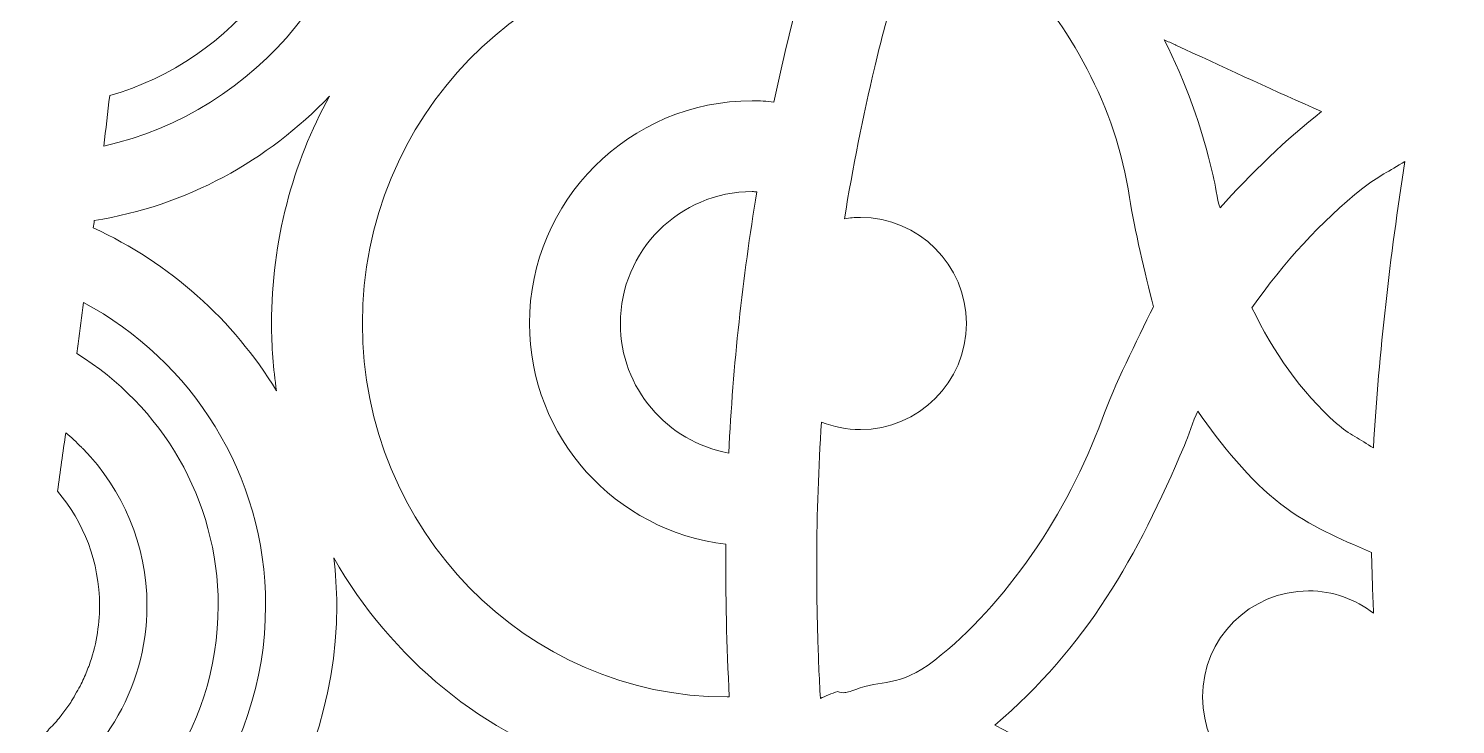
# Model space of a CAD drawing. Header units: millimetres. Extents: x -416 to 1516, y -417 to 43.
# Drawn here: x 423.91 to 455.33, y -94.75 to -79.43 of the extents above; entities that cross this region are included whole.
import ezdxf

# ---------------------------------------------------------------- set-up
doc = ezdxf.new("R2010")
doc.units = ezdxf.units.MM
doc.header["$MEASUREMENT"] = 0
doc.layers.add('Layer 3', color=7, linetype='Continuous')

msp = doc.modelspace()

# ---------------------------------------------------------------- linework, layer by layer
at = {"layer": 'Layer 3', "lineweight": 0}
for points, knots in [([(428.7256828084002, -63.89210045102038), (428.841696398866, -63.97689286365109), (428.9583990084288, -64.06028570624092), (429.0757906370887, -64.14204212847525), (429.0758767644758, -64.1421067240156), (429.0760059555565, -64.14217131955594), (429.0760920829437, -64.1422359150963), (429.1143757065235, -64.16872008663915), (429.1530038396519, -64.19432145246391), (429.1914166543124, -64.22048264630503), (429.1915027816995, -64.22054724184538), (429.1915889090866, -64.22059030553895), (429.1916750364738, -64.2206549010793), (431.0136568475418, -65.4702125654262), (432.9921751847207, -66.36619577375255), (435.0804628767985, -67.04823855244489), (435.0943724498202, -67.05278177211605), (435.1082389591483, -67.05754031025505), (435.1221915958636, -67.06208352992623), (435.3553384328279, -67.13785409875494), (435.5899494353733, -67.21073940011476), (435.8257231576451, -67.2814715167963), (435.8686576601301, -67.2943690930192), (435.9115490989215, -67.30746045586315), (435.9545266650999, -67.32020730915858), (436.171137043735, -67.38426455333743), (436.3888670784028, -67.44629780391871), (436.6075875780226, -67.50647931567667), (436.6728721374681, -67.52447993958711), (436.7382858879943, -67.54235137241685), (436.803742702214, -67.56002901862553), (437.0065726989081, -67.6146768457603), (437.2100917146992, -67.66814042132202), (437.4146011954424, -67.71981685360078), (437.4991352259117, -67.74121950930288), (437.5840568296231, -67.76214846437578), (437.6688923059474, -67.78307741944867), (437.8587170671847, -67.82982305881416), (438.0489724653576, -67.87605193385686), (438.2401752647889, -67.92053672931014), (438.344561657992, -67.94486771617471), (438.449550942905, -67.96840202470833), (438.5543679730437, -67.99210858801621), (438.7298955880172, -68.03177024979014), (438.9054662666842, -68.07143191156408), (439.0820704739969, -68.10943562113575), (439.2100557712739, -68.13701791686452), (439.3388162150351, -68.16345902471382), (439.4673182766349, -68.19024464211164), (439.623553356891, -68.22275773075368), (439.7794869912921, -68.25572298817816), (439.9364541543388, -68.28715948448107), (440.1035412853735, -68.32066303807512), (440.2716619450536, -68.35278855347508), (440.4396103499595, -68.38517245103642), (440.5610930295082, -68.40857756848935), (440.682058944734, -68.43271476873288), (440.8039291975247, -68.45558159001622), (441.0968484411581, -68.5105954585463), (441.390801213437, -68.56429588442263), (441.6858736417487, -68.61666133579844), (441.6872516799428, -68.61689818611305), (441.6885435907498, -68.6170704408873), (441.6899216289439, -68.61730729120193), (442.9171938318705, -68.83505885771649), (444.1110916722839, -69.0063016351802), (445.288151608513, -69.14638783034917), (445.3983946640411, -69.15995289382234), (445.5094989934403, -69.1747668044089), (445.619182220952, -69.18736293477686), (445.6560878063377, -69.19158317674629), (445.69234743632, -69.19453303975553), (445.7292099580122, -69.19868868618461), (446.1718616641732, -69.24849184779326), (446.6121879308817, -69.29338574833542), (447.0510069683154, -69.33474842600519), (447.0801180251657, -69.33748297054662), (447.1095305278711, -69.34105725711257), (447.1385985210279, -69.3437702698072), (447.274206092066, -69.35649559125584), (447.4094691535556, -69.36773521527647), (447.544861406126, -69.3794700717731), (447.9096970180139, -69.41157405532627), (448.273929738192, -69.44154638604795), (448.6375165029665, -69.46884876776855), (448.6577133752488, -69.47037752889013), (448.6780394386117, -69.47216467217311), (448.6982793745876, -69.4736719014479), (448.6997435401688, -69.4737795606818), (448.7012077057501, -69.47386568806894), (448.7027149350249, -69.47397334730286), (449.0842592600163, -69.50237385320939), (449.4655452028463, -69.5290518113733), (449.8467880819828, -69.55303828868934), (449.9926017483959, -69.56231851465273), (450.1389321791319, -69.57082359413194), (450.2849181003194, -69.57954399207898), (450.2879756225626, -69.57971624685324), (450.2910762084993, -69.57988850162751), (450.2941337307425, -69.58006075640176), (450.4410670531884, -69.58884574988916), (450.588517139957, -69.59625270518245), (450.7356227171773, -69.60449940250027), (450.9058104341486, -69.6139734150847), (451.0758258963456, -69.62400725568548), (451.2460997407041, -69.63274918547931), (451.4971610741917, -69.6457974846297), (451.7490836815506, -69.65891037932043), (452.0009201615223, -69.6707098313574), (452.0133225052693, -69.67129119122055), (452.0255525942419, -69.67202327401115), (452.0379549379888, -69.67258310202752), (452.0560416892864, -69.67342284405204), (452.0742145679711, -69.67426258607657), (452.0923443829622, -69.6751023281011), (452.0931625931399, -69.67514539179467), (452.0939377396241, -69.67518845548823), (452.0947990134954, -69.67523151918179), (452.1259340639434, -69.67669568476303), (452.1570691143913, -69.67813831849747), (452.1882472285328, -69.67955942038515), (452.1891946297912, -69.67960248407871), (452.1901420310497, -69.67964554777227), (452.1910894323082, -69.67968861146583), (452.6544978387678, -69.70061756653872), (453.1208345763899, -69.72094362990171), (453.5886785432869, -69.73890119011857), (453.5891953076097, -69.73892272196535), (453.5897120719325, -69.73894425381214), (453.5901857725617, -69.73896578565892), (453.6895337136175, -69.74284151807983), (453.790216629174, -69.746394272799), (453.8898229523913, -69.75018387783277), (453.8917177549081, -69.7502484733731), (453.8936556211186, -69.75033460076024), (453.8955504236355, -69.75039919630059), (454.3875100589292, -69.76876586160633), (454.8820535158368, -69.78637891227467), (455.3803865777782, -69.80369051708804), (455.8460342963033, -69.81988246586873), (456.3152132377007, -69.83579450064123), (456.789861268181, -69.85179266280085), (457.2007319684906, -69.8656376402822), (457.6018702740544, -69.87625284074612), (457.997970127471, -69.88533928008847), (458.1405109531732, -69.88861212079946), (458.2798650655516, -69.89104521948592), (458.4209417256725, -69.89386589141446), (458.6807880526475, -69.8990981301827), (458.940289870074, -69.90433036895091), (459.1960882098538, -69.90852907907356), (459.409511875165, -69.91203877009916), (459.6207392921044, -69.9153546745037), (459.8322250912051, -69.91856291967434), (460.1052489084112, -69.92269703425664), (460.3775837065202, -69.9271325946939), (460.6489280396772, -69.9313959003569), (460.8848309530297, -69.93509937800354), (461.1206908026886, -69.93931961997298), (461.3565506523475, -69.9436690530231), (461.5204941337519, -69.9466835115727), (461.6847390610111, -69.94999941597726), (461.8490701156575, -69.95353063884963), (462.0782550928138, -69.9584614317629), (462.309033426632, -69.96457647624922), (462.5399840152244, -69.9708637755098), (462.6959607133191, -69.9751270811728), (462.8517651566395, -69.97921813206153), (463.0089045744605, -69.98427811605549), (463.262248283707, -69.99243868598617), (463.5193385342938, -70.00288163167583), (463.7768594218162, -70.0135829595269), (463.9111750820474, -70.01915970784364), (464.043768194536, -70.0237244593616), (464.1795049566548, -70.0301194178561), (464.9900497969469, -70.06829538220202), (465.8261314075235, -70.12109147051348), (466.7101859727322, -70.19862765077838), (467.0110719996752, -70.2250256949341), (467.3136805743608, -70.2525864588161), (467.6162460853529, -70.28019028639167), (467.7087038354383, -70.28860923848374), (467.8006448212009, -70.29659755364017), (467.893231762367, -70.30512416496616), (468.021518505499, -70.31696668069671), (468.1502789492602, -70.32949821552431), (468.27878101086, -70.34164217710982), (468.548445859968, -70.3670928200071), (468.818498282318, -70.39321095015464), (469.0890244052972, -70.42019035417351), (469.2528386956208, -70.43655455772844), (469.4169113681058, -70.45343552560617), (469.5809840405909, -70.47046721641138), (469.8206765589771, -70.49529343575196), (470.0607135869119, -70.52126084297203), (470.3008367422339, -70.54770195082132), (470.4776993317079, -70.56718827215977), (470.6546049848754, -70.5866745934982), (470.8316398291237, -70.60717291163544), (471.0699543093158, -70.63471214367065), (471.3084410442823, -70.66429690115024), (471.5469277792487, -70.69383859493625), (471.7180628974785, -70.7150905277109), (471.8891549520147, -70.7352443362996), (472.0603331339381, -70.75757286141338), (472.1644611449797, -70.77113792488655), (472.2685030286343, -70.78679157749765), (472.372631039676, -70.80080880975326), (472.6442768186879, -70.83745601297761), (472.9159656613934, -70.87384483404057), (473.1873961219375, -70.91367875058876), (473.3763165456099, -70.94141176924502), (473.5648924597338, -70.97228843753157), (473.7535975649383, -71.00174400393047), (473.9620689054896, -71.03423556072572), (474.1705402460407, -71.06668405382743), (474.3787101407369, -71.10143645453488), (474.5875259908366, -71.13633957816982), (474.7959542676942, -71.17361120495086), (475.0043825445519, -71.21092589542548), (475.192441694353, -71.24455864010022), (475.3802855256862, -71.27909572233986), (475.5679571022452, -71.31479552430577), (475.7839645891704, -71.35594288350771), (475.9997136939341, -71.39820989874237), (476.2150321617622, -71.44226405726), (476.393401980511, -71.4787174738633), (476.5711689075499, -71.51745326622559), (476.749021961976, -71.55601680381359), (476.9697664551933, -71.60394669475214), (477.1905970757979, -71.6513382895211), (477.4104802951439, -71.70267021225132), (477.5598682481231, -71.7375302721927), (477.7083949272309, -71.77562010915149), (477.8572230521937, -71.8125687582308), (477.8727259818774, -71.81637989511135), (477.8882719752545, -71.82019103199191), (477.9038179686317, -71.82402370071925), (478.3223970700896, -71.92722584234927), (478.7389091142563, -72.0374258341837), (479.1534402285189, -72.1546882717629), (479.2215669917398, -72.17393774278672), (479.2895215001863, -72.19355325520586), (479.3576913271007, -72.21258740776187), (479.4488571663791, -72.23894238822403), (479.5406258973675, -72.26314418400791), (479.6315333544845, -72.29023124726069), (479.8502538541043, -72.35538661562548), (480.0673379333686, -72.425623499831), (480.2846373311007, -72.49517136493948), (480.451466079974, -72.54850574942051), (480.6182517651536, -72.60192626128867), (480.784176176462, -72.65795212661754), (480.9993654532094, -72.73064364135631), (481.2135642650048, -72.80639267833824), (481.4272032487838, -72.88375660382889), (481.5462312977992, -72.92686336108807), (481.6646133914111, -72.97190798455772), (481.7830816124102, -73.01671575771275), (481.8300210383967, -73.03437187207464), (481.8771327191575, -73.05144662657342), (481.9239860177569, -73.06933959124994), (482.1356871353255, -73.15025627145974), (482.3472159981198, -73.23179737522625), (482.5571945679458, -73.31770944388967), (482.724023316819, -73.38594386634439), (482.8891295179496, -73.45874304031709), (483.0547094197094, -73.5302503034828), (483.2605969386467, -73.61915529884902), (483.4673026677617, -73.70579945030306), (483.6712523204885, -73.79991515259073), (483.6718552121984, -73.8001950665989), (483.6724581039083, -73.80051804430065), (483.6730609956182, -73.80079795830882), (483.9935410031336, -73.94870021385995), (484.3112649342607, -74.10409555209151), (484.6265772985482, -74.26547674372868), (484.7661467293944, -74.33674715657979), (484.903993612498, -74.41234547063424), (485.042486451005, -74.48632889617998), (485.273480103291, -74.61002935594723), (485.5032679721572, -74.7368304016512), (485.7311610385065, -74.86838998549419), (485.8501890875219, -74.93694738565065), (485.9692602002308, -75.00544019026678), (486.0873839116813, -75.07619383879509), (486.2136466612157, -75.15196440762381), (486.3391342642659, -75.22962977896941), (486.4645788036226, -75.30733821400858), (486.6739975454322, -75.43792886474633), (486.882899522919, -75.56953151228288), (487.089217678792, -75.70761524570105), (487.0940838761649, -75.71088808641203), (487.0990362009249, -75.71388101311484), (487.1039454619914, -75.71715385382583), (487.104376098927, -75.7174552996808), (487.1048067358627, -75.7176921499954), (487.1052373727983, -75.71799359585036), (492.7470118668306, -79.50740484300414), (494.9896829003412, -86.13690974450431), (495.5042940384503, -92.35847227685734), (495.6578161060118, -94.21548640264092), (495.4612303448847, -95.82789874897176), (495.0395506574901, -97.30817015159649), (494.596511378087, -96.5161857632311), (494.1409405638563, -95.73404142884549), (493.6680581448122, -94.96699091905461), (493.0595681547299, -93.9941605495604), (492.4275653879608, -93.04807273377044), (491.7454364818814, -92.09442723975972), (491.608666191117, -91.90287993077983), (491.465005709382, -91.71671558349564), (491.3231539027769, -91.52908707063023), (491.1186013583402, -91.25291960379388), (490.917666164163, -90.97388840133543), (490.70639568353, -90.70319002358193), (490.7063095561429, -90.70310389619479), (490.7062234287558, -90.70303930065445), (490.7061373013686, -90.70295317326732), (490.369034708137, -90.27100279495734), (490.0220274653851, -89.84744983689265), (489.6683884138242, -89.42988273223358), (489.664943318339, -89.42581321319163), (489.6613259680795, -89.42191594892394), (489.6578808725942, -89.41786796172877), (489.656416707013, -89.41618847767971), (489.6549525414318, -89.41457358917101), (489.6534883758505, -89.41289410512195), (489.6527993567535, -89.41209742679098), (489.6521103376564, -89.4113222803068), (489.6514213185594, -89.41052560197583), (489.6408276499423, -89.39805866268858), (489.6310091278093, -89.38496729984465), (489.6204154591921, -89.37252189240418), (489.6167119815455, -89.3681078638137), (489.6131807586731, -89.36345698490861), (489.6094342173329, -89.35902142447135), (489.5458722056301, -89.28432744798178), (489.478262206732, -89.2134015446792), (489.4141834307064, -89.13918126881885), (489.4106952715276, -89.13517634531725), (489.4071640486552, -89.1312144855092), (489.4037189531699, -89.12720956200761), (489.3845125458396, -89.1054193330634), (489.3653922658965, -89.08358604042563), (489.3463581133405, -89.06166662040073), (489.3448939477593, -89.06000866819845), (489.3434297821781, -89.05835071599617), (489.342051743984, -89.05669276379389), (489.0906459009478, -88.76711095641187), (488.8376897649434, -88.47918710123211), (488.5785324570655, -88.19703378099015), (488.5752596163545, -88.19352408996455), (488.5719006482564, -88.19014359001964), (488.5687139349325, -88.18663389899405), (488.5664746228671, -88.1842008003076), (488.5641491834145, -88.18191842454861), (488.5619098713491, -88.17948532586216), (488.5615653618006, -88.17914081631363), (488.5612208522521, -88.17879630676511), (488.5609194063971, -88.17845179721658), (488.3563237982668, -87.95598475625657), (488.145139445021, -87.74027871518636), (487.9358068305986, -87.52257021236537), (487.9330938179039, -87.51977107228359), (487.9304238689028, -87.51692886850826), (487.9277539199018, -87.5141297284265), (487.9057053087961, -87.49139209822386), (487.8842595894005, -87.46818076739198), (487.8622109782949, -87.44542160534255), (487.7213927003353, -87.29896198352587), (487.5819524605698, -87.15114585536186), (487.4386364883834, -87.00722699146556), (487.3776582982945, -86.9460334829088), (487.3197806941423, -86.88165326102819), (487.2584579945049, -86.82086885756031), (487.2584579945049, -86.82086885756031), (487.2584579945049, -86.82084732571353), (487.2584579945049, -86.82084732571353), (487.2583718671177, -86.82073966647962), (487.2582857397306, -86.82061047539892), (487.2581134849563, -86.82050281616502), (487.2554435359552, -86.81791899455108), (487.2526874595671, -86.81548589586461), (487.2501036379531, -86.81290207425067), (487.0173874379245, -86.5822529315132), (486.7761446265699, -86.36107780136017), (486.5380885285391, -86.13630685279439), (486.440247816758, -86.043849102709), (486.3440435253324, -85.94949655010672), (486.2452554122929, -85.85802926497334), (486.2415519346462, -85.85464876502843), (486.2378484569996, -85.85135439247067), (486.2342311067401, -85.84797389252576), (486.2313889029647, -85.84532547537148), (486.2283744444151, -85.84289237668501), (486.2255322406398, -85.84024395953074), (486.2248432215428, -85.83959800412725), (486.2240680750586, -85.83899511241734), (486.2233790559615, -85.83834915701385), (486.155812120757, -85.77592833319048), (486.0912165804086, -85.71014854126899), (486.0232620719621, -85.64817988622805), (486.0222716070101, -85.64725401681639), (486.0213242057516, -85.64628508371116), (486.0202906771061, -85.6453592142995), (485.6461963711015, -85.30433782495334), (485.2640922180937, -84.97304883035301), (484.8778970141972, -84.64686288344019), (484.8317327346949, -84.60586624716572), (484.7857407099668, -84.56465429242341), (484.7384567744317, -84.52503569434305), (484.7207145326827, -84.51020025190968), (484.7039196921921, -84.4942882171372), (484.686177450443, -84.4794958383974), (484.6834213740549, -84.47719193079163), (484.6804930428924, -84.47506027796014), (484.6777369665042, -84.47277790220116), (484.6047009422169, -84.41184277580581), (484.5283059498315, -84.35521401876701), (484.4548392886085, -84.29481718854122), (484.4319294036316, -84.27606294999339), (484.4084166269448, -84.2581484534701), (484.3855067419679, -84.23943727861584), (484.1534795610363, -84.04974170845927), (483.9193853228136, -83.86308212869908), (483.6833962820739, -83.67879105208499), (483.6737500147153, -83.67125490571101), (483.6643621295179, -83.66339578163527), (483.6547158621593, -83.65588116710808), (483.6031255572676, -83.61578886839848), (483.5531716727315, -83.57343572577669), (483.5014952404528, -83.53351568184135), (483.4434453815263, -83.48870790868632), (483.3878070894395, -83.44077801774779), (483.3294988483516, -83.39631475414129), (483.3037467595994, -83.3766346461818), (483.2767888874274, -83.35861249042458), (483.250950671288, -83.33901850985222), (483.2169303533711, -83.31318029371285), (483.1816181246473, -83.28930147563071), (483.1475116793433, -83.26357091872525), (482.8307351494746, -83.02467507866996), (482.5099967597978, -82.79157130539924), (482.1865022937329, -82.56245092378335), (482.1008055435373, -82.50155886108155), (482.0178648697299, -82.43651115195068), (481.9315652278244, -82.37643729942664), (480.9901067590928, -81.7173044057112), (480.0170395392839, -81.10646744432962), (479.0264884598875, -80.53300976896301), (478.0309419920374, -79.96616237055872), (477.0074041233697, -79.45402739482955), (475.9728419491492, -78.9766878835014), (473.8976025562218, -78.03299010270433), (471.73873347039, -77.29352188864225), (469.5391261304451, -76.79848319925863), (469.5391261304451, -76.79848319925863), (469.5391261304451, -76.79850473110541), (469.5391261304451, -76.79850473110541), (469.5391261304451, -76.79850473110541), (469.5390400030579, -76.79865545403288), (469.5390400030579, -76.79865545403288), (469.5388677482837, -76.79861239033931), (469.5386954935095, -76.79856932664575), (469.5384371113481, -76.7985262629522), (469.5384371113481, -76.7985262629522), (469.5384371113481, -76.79854779479898), (469.5384371113481, -76.79854779479898), (469.5384371113481, -76.79854779479898), (469.5381787291867, -76.79848319925863), (469.5381787291867, -76.79848319925863), (469.5381787291867, -76.79848319925863), (469.5381787291867, -76.79850473110541), (469.5381787291867, -76.79850473110541), (469.5381787291867, -76.79850473110541), (469.5381787291867, -76.7985262629522), (469.5381787291867, -76.7985262629522), (469.5381356654931, -76.79850473110541), (469.5380926017995, -76.79850473110541), (469.5380064744124, -76.79848319925863), (469.5380064744124, -76.79848319925863), (469.5380064744124, -76.79850473110541), (469.5380064744124, -76.79850473110541), (469.5380064744124, -76.79850473110541), (469.4771144117106, -76.9850351197849), (469.4771144117106, -76.9850351197849), (471.5319416138879, -77.8839681911205), (473.49745471561, -78.9292101613453), (475.3619403922273, -80.10965059751938), (476.2930635745032, -80.70143187449817), (477.1997265788337, -81.32540326241725), (478.0752114690229, -81.9871415095934), (478.9558640024399, -82.64015935882252), (479.8117979757502, -83.32334332539433), (480.630008153497, -84.04711482315176), (481.0150406376673, -84.38359299282675), (481.3924077843828, -84.72775803180322), (481.7646503515641, -85.07681079999936), (481.8923772666797, -85.19659246365215), (482.0164007041487, -85.31975462724984), (482.142577326296, -85.44097892463707), (482.3826143542308, -85.67156347183419), (482.62161785352, -85.90307388844298), (482.8560566012912, -86.13873995148084), (483.007468547868, -86.29103470377568), (483.1560382906694, -86.44587021399087), (483.3051247977936, -86.60025355542363), (483.5070504569227, -86.80926319214439), (483.7075980778578, -87.01950014413175), (483.9051312402433, -87.23223479034593), (484.0644669064362, -87.40392973659208), (484.2221230885799, -87.57695965733875), (484.3785734873038, -87.75104463857778), (484.5576323251497, -87.95017115762522), (484.7343226598495, -88.15121401103633), (484.9095918926615, -88.35337652048014), (485.0723726543396, -88.54128494735374), (485.2348519701627, -88.72940869269516), (485.3943168274362, -88.91985787748914), (485.5542123216453, -89.11069463552519), (485.7104904655949, -89.30415827886875), (485.8669839280124, -89.4975142629784), (486.0315733648202, -89.7009471513824), (486.1972824576608, -89.90354029776188), (486.3580822894348, -90.10966466701373), (486.4974364018132, -90.28822827238358), (486.6320104442057, -90.47008625031121), (486.7685223528088, -90.65065231743186), (487.200149753417, -91.22176302149916), (487.6209681669403, -91.80025914901296), (488.0235275743917, -92.39027481455555), (488.1224879422055, -92.535270270791), (488.2190367431796, -92.68168682891412), (488.3165329454122, -92.82756509086768), (488.5554072536207, -93.18678089074531), (488.792817396248, -93.54687949634105), (489.0207535262908, -93.91244719101962), (489.0212702906136, -93.91328693304416), (489.02183011863, -93.91408361137512), (489.0223468829528, -93.91492335339966), (489.5858783769525, -94.82098346602037), (490.1252080751684, -95.78285412550211), (490.6531689582829, -96.73796378509407), (491.1831107713015, -97.6912217058627), (491.6891091706975, -98.65255406917488), (492.1597092139826, -99.6246092921849), (492.3765779747791, -100.0673686575799), (492.5817764746193, -100.5137023095408), (492.7808599299732, -100.9617369773975), (492.7808599299732, -100.9617369773975), (492.5535697553339, -100.5589407196314), (492.5535697553339, -100.5589407196314), (492.5535697553339, -100.5589407196314), (491.574559745813, -99.0515176582136), (491.574559745813, -99.0515176582136), (491.4141905509746, -98.81929669066098), (491.2409022480666, -98.5956669299747), (491.0746763909032, -98.36732169484297), (490.894067260089, -98.1196408613003), (490.7196593011482, -97.86776131763497), (490.5322461067506, -97.62490361777164), (490.5300929220724, -97.62216907323022), (490.5277674826198, -97.61960678346307), (490.5257004253287, -97.61687223892164), (490.5244946419088, -97.61536500964685), (490.523288858489, -97.61394390775918), (490.5221692024563, -97.61243667848439), (490.5215663107464, -97.61161846830665), (490.5208772916493, -97.61086485366924), (490.5202743999394, -97.6100466434915), (490.5036518142231, -97.58851479670868), (490.4859956998612, -97.56777962825684), (490.4693300504513, -97.54629084516759), (490.4668323562245, -97.5431471955373), (490.4642485346105, -97.54004660960058), (490.4617939040773, -97.53688142812351), (490.2262355002733, -97.2356293597852), (489.9810308291107, -96.94167658750625), (489.7360845401094, -96.64748696491269), (489.6290281979053, -96.51900643515965), (489.5283452823488, -96.38553051695301), (489.4193080102407, -96.25853568462799), (489.4178438446594, -96.25677007319179), (489.4164658064653, -96.25491833436847), (489.414915513497, -96.25315272293228), (489.4150016408841, -96.25317425477907), (489.4150016408841, -96.25317425477907), (489.4150016408841, -96.25319578662585), (489.414915513497, -96.2531311910855), (489.414915513497, -96.25306659554515), (489.4148293861098, -96.2530020000048), (489.4148293861098, -96.25298046815801), (489.4148293861098, -96.25298046815801), (489.4148293861098, -96.25295893631123), (489.4125900740444, -96.25033205100374), (489.4100923798176, -96.24792048416406), (489.4078530677522, -96.24529359885656), (489.4065611569453, -96.24370024219463), (489.405096991364, -96.24217148107304), (489.4037189531699, -96.24057812441112), (489.40311606146, -96.23984604162051), (489.4024270423629, -96.23913549067667), (489.4018241506531, -96.23840340788605), (489.3584590112325, -96.18797582272072), (489.3131129419078, -96.13929231714478), (489.2694463566323, -96.08912311414082), (489.2680252547447, -96.08752975747889), (489.266604152857, -96.08597946451053), (489.2652261146629, -96.0843861078486), (488.9725652531909, -95.75001805915832), (488.6724113090385, -95.42187271418828), (488.3668313394969, -95.09842131181689), (488.310504028313, -95.03879962807528), (488.2583969590986, -94.97558212592095), (488.2016390109791, -94.91636954726822), (488.1929401448789, -94.90717544869196), (488.1848441704885, -94.89744305394612), (488.1760591770012, -94.88831355091021), (488.175973049614, -94.88824895536986), (488.175973049614, -94.8882058916763), (488.1758869222269, -94.88814129613594), (488.1737337375486, -94.88596657961088), (488.1714944254832, -94.88398564970687), (488.169427368192, -94.8818109331818), (488.1682215847722, -94.88049749052806), (488.1668435465781, -94.87927017526142), (488.1656377631583, -94.87795673260769), (488.1650348714484, -94.87733230905097), (488.1643889160449, -94.87672941734105), (488.163786024335, -94.87610499378435), (488.1451825087146, -94.8567478635266), (488.1255885281423, -94.83831660268052), (488.1069419488283, -94.81902406796313), (488.1045734456822, -94.81659096927666), (488.102118815149, -94.81424399797734), (488.0997503120029, -94.81178936744409), (487.8095871447577, -94.51374554427642), (487.5096915827667, -94.22483122414465), (487.2085902373558, -93.93697196450525), (487.0953327232783, -93.82860217964736), (486.9884486358484, -93.7141819458435), (486.8735547014153, -93.60747011318789), (486.869420586833, -93.60335753045237), (486.865458727025, -93.59922341587007), (486.8611523576684, -93.5953046197556), (485.0611760940125, -91.97143733093631), (483.0869641261901, -90.5831069140742), (481.0306727584316, -89.41726507001886), (476.9166258573334, -87.06170256382606), (472.5597858519122, -85.48567903855817), (468.3152559593101, -83.94119966882711), (467.4583745847413, -83.63170090317098), (466.6032157579152, -83.32054418531257), (465.7485736954118, -83.0088491712846), (465.7490904597346, -83.00516722548473), (465.7496072240574, -83.00142068414452), (465.7501239883802, -82.99773873834467), (465.7257499378221, -82.99308785943957), (465.701462014651, -82.9876618340503), (465.6770879640929, -82.98288176406452), (465.6445318117573, -82.97099618464041), (465.6118034046474, -82.959239796297), (465.5792472523118, -82.94735421687288), (465.1486964440427, -82.79021479905192), (464.7193514191935, -82.63154662010939), (464.2894896300214, -82.4735674602639), (463.7274223016029, -82.26694785853604), (463.1656994827329, -82.05972536509826), (462.6049240651213, -81.85123249270029), (462.2165756765466, -81.70688299186833), (461.8287440522946, -81.5616076216247), (461.4409985554297, -81.41618152845359), (460.7852246298124, -81.17007251972606), (460.1306564876149, -80.92181032632024), (459.4770357466759, -80.67204090363963), (459.1786043502661, -80.55805130677142), (458.8798284443079, -80.44470766530671), (458.5819138122209, -80.32983526272041), (457.6149616368984, -79.95690367644211), (456.6499903914799, -79.580483930985), (455.6888087510952, -79.19689408054921), (451.5267888953649, -77.53836051840959), (447.4278142870146, -75.74958081508075), (443.469055064914, -73.70782344390065), (439.5130519192016, -71.6651186714621), (435.6964890132547, -69.36803666113143), (432.1427007654452, -66.71992095270058), (432.1411504724769, -66.7187582329743), (432.1396863068957, -66.71755244955446), (432.1381360139273, -66.7163897298282), (431.6900152186834, -66.38187095821043), (431.2483539774744, -66.03895476634737), (430.810396213912, -65.6915599503535), (430.7214266230054, -65.62110774768014), (430.6329737964217, -65.55007418514364), (430.5444348424507, -65.4791052181475), (430.3861327049035, -65.35204579028212), (430.2312756628415, -65.2207876522941), (430.0743515634884, -65.09211333592002), (429.8036531857348, -64.87119658792838), (429.531404515013, -64.65206698321971), (429.2650986340032, -64.42598259200018), (429.264323487519, -64.42531510474991), (429.2635483410348, -64.42464761749964), (429.2626870671635, -64.42398013024939), (429.2626870671635, -64.42400166209616), (429.2627731945506, -64.42400166209616), (429.2627731945506, -64.42402319394294), (428.8943202324032, -64.1111654601887), (428.528709474031, -63.79492722648955), (428.1680941041125, -63.47317684001399), (428.3517176934763, -63.61800004147518), (428.5380973592283, -63.75642828444188), (428.7256828084002, -63.89210045102038)], [0, 0, 0, 0, 1, 1, 1, 2, 2, 2, 3, 3, 3, 4, 4, 4, 5, 5, 5, 6, 6, 6, 7, 7, 7, 8, 8, 8, 9, 9, 9, 10, 10, 10, 11, 11, 11, 12, 12, 12, 13, 13, 13, 14, 14, 14, 15, 15, 15, 16, 16, 16, 17, 17, 17, 18, 18, 18, 19, 19, 19, 20, 20, 20, 21, 21, 21, 22, 22, 22, 23, 23, 23, 24, 24, 24, 25, 25, 25, 26, 26, 26, 27, 27, 27, 28, 28, 28, 29, 29, 29, 30, 30, 30, 31, 31, 31, 32, 32, 32, 33, 33, 33, 34, 34, 34, 35, 35, 35, 36, 36, 36, 37, 37, 37, 38, 38, 38, 39, 39, 39, 40, 40, 40, 41, 41, 41, 42, 42, 42, 43, 43, 43, 44, 44, 44, 45, 45, 45, 46, 46, 46, 47, 47, 47, 48, 48, 48, 49, 49, 49, 50, 50, 50, 51, 51, 51, 52, 52, 52, 53, 53, 53, 54, 54, 54, 55, 55, 55, 56, 56, 56, 57, 57, 57, 58, 58, 58, 59, 59, 59, 60, 60, 60, 61, 61, 61, 62, 62, 62, 63, 63, 63, 64, 64, 64, 65, 65, 65, 66, 66, 66, 67, 67, 67, 68, 68, 68, 69, 69, 69, 70, 70, 70, 71, 71, 71, 72, 72, 72, 73, 73, 73, 74, 74, 74, 75, 75, 75, 76, 76, 76, 77, 77, 77, 78, 78, 78, 79, 79, 79, 80, 80, 80, 81, 81, 81, 82, 82, 82, 83, 83, 83, 84, 84, 84, 85, 85, 85, 86, 86, 86, 87, 87, 87, 88, 88, 88, 89, 89, 89, 90, 90, 90, 91, 91, 91, 92, 92, 92, 93, 93, 93, 94, 94, 94, 95, 95, 95, 96, 96, 96, 97, 97, 97, 98, 98, 98, 99, 99, 99, 100, 100, 100, 101, 101, 101, 102, 102, 102, 103, 103, 103, 104, 104, 104, 105, 105, 105, 106, 106, 106, 107, 107, 107, 108, 108, 108, 109, 109, 109, 110, 110, 110, 111, 111, 111, 112, 112, 112, 113, 113, 113, 114, 114, 114, 115, 115, 115, 116, 116, 116, 117, 117, 117, 118, 118, 118, 119, 119, 119, 120, 120, 120, 121, 121, 121, 122, 122, 122, 123, 123, 123, 124, 124, 124, 125, 125, 125, 126, 126, 126, 127, 127, 127, 128, 128, 128, 129, 129, 129, 130, 130, 130, 131, 131, 131, 132, 132, 132, 133, 133, 133, 134, 134, 134, 135, 135, 135, 136, 136, 136, 137, 137, 137, 138, 138, 138, 139, 139, 139, 140, 140, 140, 141, 141, 141, 142, 142, 142, 143, 143, 143, 144, 144, 144, 145, 145, 145, 146, 146, 146, 147, 147, 147, 148, 148, 148, 149, 149, 149, 150, 150, 150, 151, 151, 151, 152, 152, 152, 153, 153, 153, 154, 154, 154, 155, 155, 155, 156, 156, 156, 157, 157, 157, 158, 158, 158, 159, 159, 159, 160, 160, 160, 161, 161, 161, 162, 162, 162, 163, 163, 163, 164, 164, 164, 165, 165, 165, 166, 166, 166, 167, 167, 167, 168, 168, 168, 169, 169, 169, 170, 170, 170, 171, 171, 171, 172, 172, 172, 173, 173, 173, 174, 174, 174, 175, 175, 175, 176, 176, 176, 177, 177, 177, 178, 178, 178, 179, 179, 179, 180, 180, 180, 181, 181, 181, 182, 182, 182, 183, 183, 183, 184, 184, 184, 185, 185, 185, 186, 186, 186, 187, 187, 187, 188, 188, 188, 189, 189, 189, 190, 190, 190, 191, 191, 191, 192, 192, 192, 193, 193, 193, 194, 194, 194, 195, 195, 195, 196, 196, 196, 197, 197, 197, 198, 198, 198, 199, 199, 199, 200, 200, 200, 201, 201, 201, 202, 202, 202, 203, 203, 203, 204, 204, 204, 205, 205, 205, 206, 206, 206, 207, 207, 207, 208, 208, 208, 209, 209, 209, 210, 210, 210, 211, 211, 211, 212, 212, 212, 213, 213, 213, 214, 214, 214, 215, 215, 215, 216, 216, 216, 217, 217, 217, 218, 218, 218, 219, 219, 219, 220, 220, 220, 221, 221, 221, 222, 222, 222, 223, 223, 223, 224, 224, 224, 225, 225, 225, 226, 226, 226, 227, 227, 227, 228, 228, 228, 229, 229, 229, 230, 230, 230, 231, 231, 231, 232, 232, 232, 233, 233, 233, 234, 234, 234, 235, 235, 235, 236, 236, 236, 237, 237, 237, 238, 238, 238, 238]), ([(425.56971696175, -82.02047280841319), (425.6151060947681, -81.65025423482953), (425.6586865526565, -81.27954042876986), (425.7008889723508, -80.90871896347629), (428.432849692154, -80.12760815773623), (430.4404790861833, -77.6133774726009), (430.4404790861833, -74.63408042880363), (430.4404790861833, -71.81349462764246), (428.6392970391075, -69.41514834189222), (426.1295449781031, -68.50478185991494), (426.1130085197739, -68.40401281697139), (426.0966443162189, -68.30307151925356), (426.0799356031155, -68.2026900495521), (426.0603846862367, -68.08523382535186), (426.0426424444876, -67.96433250566638), (426.021885744189, -67.84937397569294), (425.9942388529199, -67.69636867245428), (425.9636636304883, -67.55046887865396), (425.9341219367022, -67.40196373139291), (425.9297294399586, -67.38010890690836), (425.925423070602, -67.35823255057701), (425.9212028286325, -67.33616240762464), (426.0293788268694, -67.36600554726562), (426.1339374748467, -67.40396619314372), (426.2401325431796, -67.4384171479962), (426.3302648538124, -67.46767892777405), (426.4222919669622, -67.4927850611228), (426.5109170483202, -67.52529814976485), (426.6225381420423, -67.56623019049897), (426.7300251211821, -67.61510748269596), (426.8391054569838, -67.66103491188369), (426.918988608548, -67.69466765655845), (427.0009388174034, -67.72420935034447), (427.07940086708, -67.76046898032672), (429.6773904362005, -68.96157998941229), (431.4853765468596, -71.58865908353634), (431.4853765468596, -74.63408042880363), (431.4853765468596, -78.24051404199707), (428.9502169066513, -81.26100150868987), (425.56971696175, -82.02047280841319)], [0, 0, 0, 0, 1, 1, 1, 2, 2, 2, 3, 3, 3, 4, 4, 4, 5, 5, 5, 6, 6, 6, 7, 7, 7, 8, 8, 8, 9, 9, 9, 10, 10, 10, 11, 11, 11, 12, 12, 12, 13, 13, 13, 13]), ([(442.2282177985142, -83.5903382255012), (442.1091897494987, -83.5903382255012), (441.993176159033, -83.60207308199783), (441.8789712436969, -83.61925549573051), (442.060786157931, -82.49527156182097), (442.2831240078103, -81.37964198446316), (442.5462001118027, -80.27449841648858), (442.5481810417067, -80.26616559178363), (442.5499897168365, -80.25778970338511), (442.5519706467405, -80.24947841052695), (442.6744868549347, -79.73615918322473), (442.8077259228268, -79.22563909600426), (442.9480705001571, -78.71709993868782), (442.9726168054895, -78.62823800701516), (442.9978951936125, -78.53956986196354), (443.0230013269613, -78.45083712137158), (443.1642502418565, -77.95116908492965), (443.311528073851, -77.45320206438358), (443.4702608483339, -76.95870167116952), (443.4702608483339, -76.9587232030163), (443.470346975721, -76.95876626670987), (443.4703900394146, -76.95878779855666), (444.1644906523052, -77.3273914836316), (444.8624239339233, -77.68755468476769), (445.5629841008488, -78.04177509619173), (446.8412006532637, -79.331941823571), (447.8482881909894, -81.13902359666524), (448.1557629630479, -83.1527680351809), (448.2625178593971, -83.85182097283166), (448.5017797408477, -84.82131390607454), (448.6798481137415, -85.55524843551345), (448.3171656865318, -86.2940060986317), (447.8131912807333, -87.30837140056995), (447.5502874315152, -88.0306141372058), (446.7886629471136, -90.12292828463194), (445.4211322942437, -92.11821993045473), (443.8655424915727, -93.33679326728117), (443.0722661924004, -93.95820236543311), (442.6691900206261, -93.75761168080443), (442.1258123352151, -93.98070314532114), (442.0042865919729, -94.03059243431692), (441.9215612366334, -94.04876531300161), (441.8646740974332, -94.05229653587399), (441.7699339715888, -94.05811013450536), (441.7467657044505, -94.02337926564468), (441.7349662524135, -94.02703967959775), (441.7349662524135, -94.02703967959775), (441.7349662524135, -94.02706121144453), (441.73492318872, -94.02706121144453), (441.7348801250264, -94.02706121144453), (441.7348801250264, -94.02703967959775), (441.7348370613328, -94.02703967959775), (441.5857936179022, -94.07341927756792), (441.4575499384638, -94.12423443597537), (441.3485126663556, -94.18336088724097), (441.3215117304899, -93.71596908912647), (441.3030374059503, -93.24902945979443), (441.2893431513965, -92.78241280816411), (441.2864578839275, -92.68541183840755), (441.2844769540235, -92.58845393234455), (441.282151514571, -92.49147449443477), (441.2719023555023, -92.05338753979169), (441.2659595657903, -91.61562356285035), (441.267380667678, -91.1784840094657), (441.2674237313715, -91.15658612128759), (441.2671222855166, -91.13462363756912), (441.2672084129037, -91.11270421754422), (441.2717731644217, -90.10385106838237), (441.3069131383712, -89.09784012299585), (441.3726283347523, -88.09607095142555), (441.6378145597295, -88.20069419494322), (441.9258245422964, -88.26007902837021), (442.2282177985142, -88.26007902837021), (443.5177170386432, -88.26007902837021), (444.5630451362551, -87.2147293989115), (444.5630451362551, -85.92520862693571), (444.5630451362551, -84.6357093868067), (443.5177170386432, -83.5903382255012), (442.2282177985142, -83.5903382255012)], [0, 0, 0, 0, 1, 1, 1, 2, 2, 2, 3, 3, 3, 4, 4, 4, 5, 5, 5, 6, 6, 6, 7, 7, 7, 8, 8, 8, 9, 9, 9, 10, 10, 10, 11, 11, 11, 12, 12, 12, 13, 13, 13, 14, 14, 14, 15, 15, 15, 16, 16, 16, 17, 17, 17, 18, 18, 18, 19, 19, 19, 20, 20, 20, 21, 21, 21, 22, 22, 22, 23, 23, 23, 24, 24, 24, 25, 25, 25, 26, 26, 26, 26]), ([(439.2939438463397, -77.7040696112501), (439.9143194158461, -77.7040696112501), (440.5150579410865, -77.78526620546809), (441.0951258934155, -77.92283317456348), (440.8029817962663, -78.95590965135598), (440.5474849023415, -79.99919222352355), (440.3256207530914, -81.0503985153072), (440.1680506983348, -81.03401277990547), (440.0089303506098, -81.02273009219128), (439.8469677991094, -81.02273009219128), (439.8469247354159, -81.02273009219128), (439.8468816717223, -81.02273009219128), (439.8468816717223, -81.02273009219128), (439.8468386080287, -81.02273009219128), (439.8467955443352, -81.02273009219128), (439.8467955443352, -81.02273009219128), (437.1434291170597, -81.02273009219128), (434.9442524140504, -83.22190679520051), (434.9442524140504, -85.92527322247605), (434.9442524140504, -88.43257065294732), (436.8382797844536, -90.49855135175808), (439.269828177943, -90.78544167829227), (439.2584162991481, -91.902169379836), (439.2815415025928, -93.02214839024394), (439.3430364570045, -94.14395760762842), (439.3264999986753, -94.14406526686233), (439.3104803046689, -94.14636917446809), (439.2939007826462, -94.14636917446809), (434.8661348739224, -94.14628304708096), (431.263856907158, -90.4583298619678), (431.263856907158, -85.92529475432283), (431.263856907158, -81.39210892375041), (434.8662210013095, -77.70411267494367), (439.2939438463397, -77.7040696112501)], [0, 0, 0, 0, 1, 1, 1, 2, 2, 2, 3, 3, 3, 4, 4, 4, 5, 5, 5, 6, 6, 6, 7, 7, 7, 8, 8, 8, 9, 9, 9, 10, 10, 10, 11, 11, 11, 11]), ([(450.1502579305397, -83.38074722891731), (450.0767482056232, -83.18767115881585), (450.0419527412222, -82.85582233619915), (449.9982861559466, -82.67275857485168), (449.7349086060993, -81.56877772660337), (449.3825614653454, -80.59097350050234), (448.9184640397887, -79.6801979134362), (448.9986055735143, -79.71796477269325), (449.0793930626434, -79.75405214790123), (449.1595776600626, -79.79162522053724), (449.1635395198706, -79.79349849120734), (449.1675875070658, -79.79522103894998), (449.1715493668738, -79.79709430962008), (449.1720661311966, -79.79733115993469), (449.1725828955194, -79.79756801024931), (449.1730996598421, -79.79780486056391), (449.2356281428994, -79.8271312358821), (449.2989317724409, -79.85439055390914), (449.3615463828853, -79.8836308018402), (450.3654902709807, -80.35261595661662), (451.3728792545613, -80.81277305421209), (452.3845746074985, -81.2607215946817), (451.6317351165843, -81.84516051190755), (450.8019408052683, -82.64485330142116), (450.1502579305397, -83.38074722891731)], [0, 0, 0, 0, 1, 1, 1, 2, 2, 2, 3, 3, 3, 4, 4, 4, 5, 5, 5, 6, 6, 6, 7, 7, 7, 8, 8, 8, 8]), ([(429.3748249252084, -87.40980793076378), (428.4242369534408, -85.84431347857269), (427.0186810591525, -84.58866230158625), (425.3408764941422, -83.8224515338199), (425.3480250672741, -83.76829893916114), (425.3548291308575, -83.71436166297019), (425.3618915766023, -83.66025213200498), (427.3867464480579, -83.33572413729445), (429.1902539345861, -82.34347204200215), (430.5418510208368, -80.91780540281863), (429.7293252506406, -82.40033764935555), (429.2638067231962, -84.10777003553893), (429.2638067231962, -85.92529475432283), (429.2638067231962, -86.43002277475873), (429.3058368881163, -86.92435091319851), (429.3748249252084, -87.40980793076378)], [0, 0, 0, 0, 1, 1, 1, 2, 2, 2, 3, 3, 3, 4, 4, 4, 5, 5, 5, 5]), ([(453.5250304041969, -88.6661050631537), (453.2287521924654, -88.46913172878453), (452.9985336866636, -88.37805201689325), (452.7142271817434, -88.12524660381625), (451.9221997296844, -87.4209183637037), (451.3212889496697, -86.55348638421137), (450.8512056707074, -85.5789765306681), (451.5455646657595, -84.58737039077928), (452.3602436206339, -83.68658558062036), (453.2897303825543, -82.94942127416402), (453.6222682242681, -82.68572074661493), (453.8790139653063, -82.57009472939124), (454.2182697432163, -82.35916875830682), (453.8871099396966, -84.45863147886486), (453.6502596250857, -86.54381858500588), (453.5250304041969, -88.6661050631537)], [0, 0, 0, 0, 1, 1, 1, 2, 2, 2, 3, 3, 3, 4, 4, 4, 5, 5, 5, 5]), ([(439.9505790458284, -83.02964893527678), (439.6322522229913, -84.92531272603551), (439.4258910034248, -86.84403712469863), (439.3296867119992, -88.7763481186817), (437.975764186296, -88.53148795706755), (436.9443025980122, -87.34867901774737), (436.9443025980122, -85.92527322247605), (436.9443025980122, -84.32489717849681), (438.2465486914367, -83.02265108507237), (439.8468816717223, -83.0226080213788), (439.8820647093655, -83.0226080213788), (439.9157405177338, -83.02829242892948), (439.9505790458284, -83.02964893527678)], [0, 0, 0, 0, 1, 1, 1, 2, 2, 2, 3, 3, 3, 4, 4, 4, 4]), ([(423.9178798039598, -99.32654393717044), (423.9177936765727, -99.3172206475135), (423.9175352944113, -99.30789735785653), (423.9174491670241, -99.29857406819957), (423.9145208358617, -99.01726048998214), (423.9146069632488, -98.73551627482905), (423.9151237275716, -98.45375052782919), (423.915382109733, -98.37352286671643), (423.9177075491855, -98.29303682344228), (423.9182243135083, -98.21276609863595), (423.948498090085, -98.20098817844575), (423.9773077010803, -98.1864111181738), (424.0073661591891, -98.17420256104793), (424.1282459470278, -98.12508841853635), (424.2486950979309, -98.07502687476631), (424.3659144718166, -98.019044073131), (424.3969633948773, -98.00423016254443), (424.4262897701955, -97.98661711187609), (424.4570372474014, -97.97132950066029), (424.5715005448988, -97.91439929776654), (424.6856193328477, -97.85680160762251), (424.7962068979242, -97.79349797808105), (424.8344043941169, -97.7716431535965), (424.8703625782442, -97.74653702024774), (424.9080863738077, -97.72395011297257), (425.0088554167513, -97.66351021905322), (425.1098828418562, -97.60335023914205), (425.2071206619274, -97.53774270199482), (425.2511317567515, -97.50805028528131), (425.2924298388809, -97.47476205015509), (425.3357088509143, -97.44401457294924), (425.4236449131753, -97.38152915358552), (425.5123561219206, -97.31994807178668), (425.5970193434705, -97.25330700599388), (425.6533466546544, -97.20895140162128), (425.7060996792723, -97.1604616826664), (425.7609197611813, -97.11431893501083), (425.828960397015, -97.05708728626212), (425.8986374532042, -97.00172890818351), (425.9642665221982, -96.94180577858694), (426.0314889478541, -96.88039695156236), (426.0944050041535, -96.81459562779409), (426.159086671889, -96.75047378807488), (426.2084376647153, -96.70153190033754), (426.2599418422197, -96.65482932466563), (426.3077425420776, -96.60433714395994), (426.3894774324651, -96.51792984282052), (426.4663891891734, -96.42706544939705), (426.5433440095751, -96.33633024705428), (426.5701726906665, -96.30469996413034), (426.5992406838233, -96.27500754741683), (426.6254664732048, -96.24283896832331), (426.7269245352454, -96.11853561684615), (426.8238609094616, -95.99039959664164), (426.9160602773856, -95.8587754172583), (426.9161464047727, -95.8586677580244), (426.9162325321598, -95.85860316248404), (426.916318659547, -95.85849550325013), (427.6552916411331, -94.80330581981167), (428.0895459270488, -93.52035226110463), (428.0895459270488, -92.13568225819559), (428.0895459270488, -89.78806500346566), (426.8398375397744, -87.73461583948249), (424.9746628440602, -86.5853965811435), (424.9842229840318, -86.51410463644561), (424.9941276335518, -86.44449217579677), (425.0035155187492, -86.37285572155037), (425.0437370085394, -86.06813702588), (425.084130753104, -85.76546385565403), (425.1244383702814, -85.46266149434736), (427.5077554269773, -86.73863873469676), (429.1343572603379, -89.2481108816931), (429.1343572603379, -92.13568225819559), (429.1343572603379, -95.4883630570536), (426.9419846209121, -98.33194487057882), (423.9178798039598, -99.32654393717044)], [0, 0, 0, 0, 1, 1, 1, 2, 2, 2, 3, 3, 3, 4, 4, 4, 5, 5, 5, 6, 6, 6, 7, 7, 7, 8, 8, 8, 9, 9, 9, 10, 10, 10, 11, 11, 11, 12, 12, 12, 13, 13, 13, 14, 14, 14, 15, 15, 15, 16, 16, 16, 17, 17, 17, 18, 18, 18, 19, 19, 19, 20, 20, 20, 21, 21, 21, 22, 22, 22, 23, 23, 23, 24, 24, 24, 25, 25, 25, 25]), ([(449.3617186376596, -88.6121031914224), (449.44336740066, -88.41879027100633), (449.5561942778019, -88.06052187238713), (449.6610113079407, -87.8548496719177), (450.1603778985277, -88.58775067271105), (450.810984180917, -89.38518261831247), (451.4885913991722, -89.90222685510813), (452.1662847448143, -90.41929262375055), (452.7480752448859, -90.64040315836324), (453.4841198953096, -90.97018492368879), (453.4922158696999, -91.40153241028885), (453.5075465446092, -91.85355046980041), (453.5280448627465, -92.30431968219857), (453.1325479010398, -91.99656499613185), (452.6367986607124, -91.81149877303358), (452.0968660707866, -91.81149877303358), (450.8072807032704, -91.81149877303358), (449.7619526056585, -92.85684840249229), (449.7619526056585, -94.14636917446809), (449.7619526056585, -95.43586841459711), (450.8072807032704, -96.4812395759026), (452.0968660707866, -96.4812395759026), (452.7759805183164, -96.4812395759026), (453.3855040370443, -96.18946152014873), (453.8121791128925, -95.72654834616506), (453.8323329214812, -95.89350628611898), (453.8526589848441, -96.06065801269395), (453.8740185768527, -96.23252521371435), (452.4630797208686, -97.23263643308238), (451.5002616601284, -98.42801997092373), (450.6885971638036, -99.9602046561418), (450.5672006116421, -99.78762690417757), (450.4225496649552, -99.50896174311443), (450.3147181762668, -99.34788199733221), (448.9281533708409, -97.27679825083392), (447.378893931124, -95.88388155060707), (445.1860906547626, -94.76441930452191), (447.2019882779564, -93.06045354567055), (448.3322379792798, -91.05174755930207), (449.3617186376596, -88.6121031914224)], [0, 0, 0, 0, 1, 1, 1, 2, 2, 2, 3, 3, 3, 4, 4, 4, 5, 5, 5, 6, 6, 6, 7, 7, 7, 8, 8, 8, 9, 9, 9, 10, 10, 10, 11, 11, 11, 12, 12, 12, 13, 13, 13, 13]), ([(423.9467324786488, -96.46646872900959), (423.9600822236541, -96.04160232829116), (423.9823892169211, -95.6156378033868), (424.0028875350583, -95.18991012879705), (424.0242471270669, -95.17285690614507), (424.0429798337679, -95.1528968841774), (424.0639518525344, -95.13541302458975), (424.1530075708281, -95.06114968503584), (424.2411158878634, -94.98570209390887), (424.3232814151866, -94.90396720352132), (424.3427462046782, -94.88456700957), (424.3594549177817, -94.86256146215797), (424.3785751977248, -94.84275216311778), (424.4589320499182, -94.75935932052795), (424.5382984371597, -94.67488988559899), (424.6111191429792, -94.58469297942578), (424.6394119896518, -94.54963913286338), (424.6631400848065, -94.51105406342857), (424.6902702117528, -94.47503128376093), (424.749439726712, -94.39637544746331), (424.8096858340103, -94.31849475764989), (424.8628694955638, -94.2354248927618), (424.9024019662571, -94.17375768357583), (424.9352165007541, -94.1077625731865), (424.9713038759621, -94.04383452008834), (425.0060993403631, -93.98210271536202), (425.0443399002493, -93.92252409531399), (425.0757763965523, -93.85878982883686), (425.1277973383795, -93.75362828914962), (425.1718084332036, -93.64411731641223), (425.2143122987529, -93.53389579273102), (425.2242600119665, -93.50812217213199), (425.2372652474234, -93.48396344004168), (425.2466531326206, -93.45793143728126), (425.3958688308255, -93.0449936796805), (425.4773884027452, -92.59988734298622), (425.4773884027452, -92.13568225819559), (425.4773884027452, -91.17605091077925), (425.1284863574766, -90.29806832636332), (424.5534137936012, -89.61658537568735), (424.6124110537862, -89.18902749412106), (424.6725279700038, -88.76056527498989), (424.7334200327056, -88.3296268934787), (424.8539122473022, -88.43015908610765), (424.9677295893961, -88.53824895695736), (425.0781879633919, -88.64950400928414), (425.0925281733493, -88.66393034662863), (425.1087631858235, -88.6763757540691), (425.1228880773131, -88.69097434618784), (425.9878654262722, -89.58327560871433), (426.5220274812601, -90.79719806663569), (426.5220274812601, -92.13568225819559), (426.5220274812601, -94.00608919267808), (425.4790248231008, -95.632669494192), (423.9464740964873, -96.47755763010274), (423.9465602238745, -96.4738541524561), (423.9466463512616, -96.47017220665624), (423.9467324786488, -96.46646872900959)], [0, 0, 0, 0, 1, 1, 1, 2, 2, 2, 3, 3, 3, 4, 4, 4, 5, 5, 5, 6, 6, 6, 7, 7, 7, 8, 8, 8, 9, 9, 9, 10, 10, 10, 11, 11, 11, 12, 12, 12, 13, 13, 13, 14, 14, 14, 15, 15, 15, 16, 16, 16, 17, 17, 17, 18, 18, 18, 19, 19, 19, 19]), ([(423.9649053573335, -101.2387872499519), (423.961374134461, -101.1447576750514), (423.9584458032986, -101.0506635046105), (423.955431344749, -100.9565478023228), (427.8379678292384, -99.90129352334404), (430.7018757061267, -96.34791438062344), (430.7018757061267, -92.13568225819559), (430.7018757061267, -91.78014840411781), (430.6742718785511, -91.43150474101053), (430.6346102167771, -91.08645689631597), (431.8970654573469, -93.29693781888618), (433.9369064941633, -94.98789834228072), (436.3738378493484, -95.74861848911745), (432.7514922013825, -97.29871767085882), (430.1991501474416, -100.9631150155916), (430.1991501474416, -105.2272819524596), (430.1991501474416, -105.4271836179912), (430.2062125931863, -105.6253412039334), (430.2172368987391, -105.8224437293833), (428.9344555948063, -103.4859799712868), (426.6603480649929, -101.7689659132851), (423.9649053573335, -101.2387872499519)], [0, 0, 0, 0, 1, 1, 1, 2, 2, 2, 3, 3, 3, 4, 4, 4, 5, 5, 5, 6, 6, 6, 7, 7, 7, 7])]:
    msp.add_open_spline(points, degree=3, knots=knots, dxfattribs=at)

doc.saveas('drawing.dxf')
